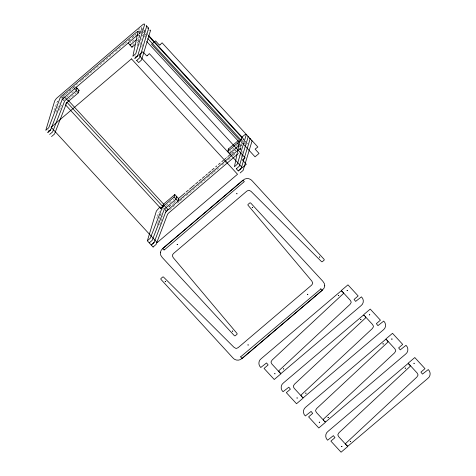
<?xml version="1.0" encoding="UTF-8"?>
<svg xmlns="http://www.w3.org/2000/svg" width="476" height="476" viewBox="0 0 476 476"><rect width="100%" height="100%" fill="white"/><g stroke="black" fill="none" stroke-linecap="round" stroke-linejoin="round"><path stroke-width="0.36" stroke-dasharray="2.38 1.78" d="M137.362 45.922L139.962 33.564L138.445 31.791M139.962 33.564L138.694 34.046M135.089 56.739L135.303 55.704M139.932 44.922L140.801 40.805M140.908 40.287L141.235 38.746M141.86 47.017L142.508 43.929M239.011 155.872L239.232 154.843M240.207 150.208L241.516 143.948L240.475 142.782M241.088 157.241L241.481 155.39M241.802 153.843L242.516 150.446M48.088 131.108L48.457 129.883M53.853 112.122L54.228 110.896M54.413 110.283L55.341 107.219M55.531 106.606L56.727 102.709L57.697 101.251L56.644 102.935M56.335 112.378L58.655 104.803M61.66 98.199L61.856 97.538M61.898 97.413L62.011 97.039M59.559 110.182L60.494 107.118M63.516 100.501L63.855 99.383M128.71 41.025L135.88 34.581M132.554 45.208L134.101 43.548M142.032 29.798L142.223 29.173L138.689 32.19M143.996 31.767L143.692 32.761L143.449 32.499M144.258 30.892L144.847 30.303M145.763 34.355L145.608 34.861L145.132 34.331M146.067 33.356L146.221 32.862M156.705 218.3L157.074 217.074M157.258 216.461L158.978 212.052M157.324 224.678L157.693 223.452M157.883 222.839L158.811 219.775M158.996 219.162L159.93 216.104M163.024 209.25L162.471 208.976M163.137 208.875L163.327 208.25M159.805 224.934L162.239 217.11M165.154 210.666L165.987 209.541M230.158 151.796L230.253 151.487M230.348 151.178L231.098 150.428M232.175 153.581L235.834 150.124M242.593 140.349L243.349 141.009M243.688 139.885L243.92 139.141M245.539 142.229L245.729 141.604M160.317 215.015L160.114 215.491L160.477 214.747M60.696 106.648L61.838 105.083M243.295 141.164L242.76 141.604M59.125 103.988L59.357 103.679M162.596 216.544L163.084 215.902M159.24 211.719L159.537 211.362M59.916 102.994L60.244 102.62M245.146 143.347L244.515 143.371M141.592 30.88L141.652 31.47M145.412 35.087L145.775 35.069M138.088 30.184L140.92 27.775L142.425 29.417M63.129 96.093L72.054 88.494M73.173 87.542L77.636 83.746M79.867 81.848L81.545 80.426M82.104 79.95L86.567 76.148M87.126 75.678L105.541 60.012M106.1 59.536L113.353 53.366M115.585 51.462L122.284 45.767M122.844 45.291L124.516 43.869M125.075 43.393L131.209 38.169M132.328 37.223L136.237 33.897M138.468 31.999L142.372 28.673M61.856 97.55L63.046 96.539M63.183 96.426L63.713 95.974M64.682 95.146L68.193 92.16M68.895 91.565L73.816 87.376M141.634 30.779L139.646 32.475L141.092 34.064M66.604 97.241L70.115 94.254M71.525 93.058L73.631 91.261M132.179 41.454L134.988 39.062M138.504 36.075L139.908 34.879M137.433 38.824L139.902 36.723M68.526 99.335L76.255 92.755M136.915 41.156L139.022 39.365M136.886 43.018L138.736 41.442M144.65 36.414L145.18 35.962M166.225 205.614L171.848 200.83M173.252 199.634L173.954 199.033M232.502 149.232L233.906 148.036M236.019 146.239L238.125 144.448M168.825 206.745L172.175 203.901M174.406 201.997L175.525 201.05M226.308 157.848L227.427 156.896M231.33 153.575L235.798 149.779M239.702 146.453L241.933 144.555M168.849 207.108L172.366 204.115M173.068 203.52L175.876 201.128M239.345 147.138L242.159 144.746M245.152 142.193L245.687 141.741M244.539 143.817L245.104 143.335M239.291 149.024L241.451 147.185L239.767 145.353M239.22 149.387L240.915 147.941M239.059 149.898L240.761 148.452M169.635 209.791L175.216 205.043M177.447 203.139L179.678 201.241M180.237 200.771L184.141 197.445M186.378 195.547L196.421 187.003M197.54 186.051L203.115 181.302M203.674 180.826L207.584 177.506M208.143 177.03L213.165 172.758M213.724 172.282L219.858 167.058M222.09 165.16L231.021 157.568M233.252 155.664L234.93 154.242M239.952 149.97L241.064 149.018M246.645 144.276L247.764 143.324M237.976 153.867L239.053 152.951M239.779 144.882L240.237 144.514M138.474 34.224L139.932 33.385M240.44 144.359L240.796 144.109A2.404 0.363 -42.6 0 1 241.195 143.877L241.433 143.823M148.625 30.958L149.327 30.488M147.072 28.608L147.697 28.227M141.075 27.263L142.08 28.358M143.936 30.375L148.113 34.921M243.117 138.272L244.123 139.361M143.71 30.809L145.204 32.433M242.7 138.498L245.979 142.062M244.753 142.699L245.235 143.222M242.111 140.759L242.95 141.669M142.086 33.159L140.093 30.994C138.986 34.623 140.176 30.381 140.967 32.981M142.58 33.701L144.073 35.325M144.573 35.867L146.067 37.485M142.056 35.111L143.014 36.152M138.581 35.283L139.783 36.593M130.412 42.257L130.894 42.781M64.248 98.943L64.611 99.335M61.719 96.717L62.725 97.812M163.673 207.637L165.773 209.916M165.112 209.88L166.624 211.522M63.088 99.93L63.689 100.585M160.9 214.14L160.668 214.456L161.162 213.807L160.9 214.14"/><path stroke-width="0.71" d="M153.105 246.979L156.057 244.474L167.492 214.444L168.29 213.313L237.435 154.325M136.683 60.41L138.683 62.558L141.545 60.006L150.493 30.553L150.487 30.125L149.875 30.19M236.304 168.784L239.261 166.237L248.192 136.832L247.788 136.386M146.65 26.37L146.245 25.924L146.65 26.37L137.713 55.769L134.767 58.346L135.755 57.745M250.114 138.927L249.71 138.48L250.114 138.927L241.183 168.325L238.232 170.902L239.226 170.301M49.635 134.428L52.562 131.971L64.671 100.924A2.404 0.363 -42.6 0 1 65.164 100.394L76.392 90.749L77.148 88.274L76.44 88.869M51.551 136.558L54.484 134.059L66.598 103.018A2.404 0.363 -42.6 0 1 67.086 102.489L78.314 92.844L79.07 90.363L75.946 86.965M149.25 242.867L152.183 240.344L164.297 209.297A2.404 0.363 -42.6 0 1 164.785 208.768L176.013 199.123L176.769 196.647L176.066 197.242M66.408 102.971L67.164 102.102M74.702 87.887L74.47 88.661L78.314 92.844M128.145 42.882L131.941 47.219L135.029 44.595M130.21 44.512L130.019 45.131L136.814 39.347M131.941 47.219L132.179 46.446M65.444 104.756L160.721 208.405L160.912 207.786M160.721 208.405L162.846 206.596L163.095 205.781L162.524 206.132M174.091 197.028L174.841 194.553L178.69 198.736L177.935 201.217L174.091 197.028L162.863 206.673A2.404 0.363 -42.6 0 0 162.37 207.203L150.261 238.25L147.364 240.808L156.354 211.082L160.043 206.816M231.61 155.438L227.718 151.41L228.474 148.929L238.309 140.563M229.688 153.343L238.91 145.62M146.679 41.454L238.964 141.842L239.184 141.128M238.964 141.842L241.088 140.039L241.338 139.218L240.838 139.51M241.867 139.563L241.391 139.04L241.992 137.046C242.998 136.558 245.574 133.351 246.27 134.744L237.334 164.143L234.424 166.743L239.583 141.931L239.273 141.788A2.404 0.363 -42.6 0 0 238.869 142.015L227.718 151.41M48.707 131.798L47.719 132.429L50.664 129.823L62.1 99.793L62.897 98.663L137.981 34.629M152.171 244.355L151.178 244.961L154.135 242.379L165.571 212.35L166.368 211.219L238.357 149.815M50.64 129.877L49.421 131.192M137.713 55.769L136.469 57.138M241.183 168.325L239.94 169.694M62.1 99.793L64.587 97.068L68.431 101.251M165.571 212.35L168.052 209.624L164.208 205.436M154.135 242.379L152.885 243.748M78.367 90.964L79.07 90.363M65.878 103.423L66.277 103.084M174.841 194.553L163.601 204.121L162.905 205.483M162.566 206.227L163.095 205.781M240.672 139.783L241.338 139.218M178.316 198.676L185.009 192.976M186.128 192.03L188.359 190.132M189.478 189.18L194.5 184.908M195.612 183.956L197.843 182.058M198.962 181.112L201.193 179.214M202.312 178.262L204.543 176.364M205.662 175.412L207.334 173.99M208.452 173.038L210.684 171.14M211.796 170.194L214.033 168.29M215.705 166.868L216.824 165.916M218.496 164.494L220.168 163.072M221.846 161.644L223.518 160.222M224.636 159.27L225.749 158.324M227.98 156.425L229.658 154.998M177.988 199.337L178.69 198.736M148.167 28.019L148.571 28.465L139.641 57.864L136.725 60.464M251.637 140.569L252.036 141.015L243.105 170.42L240.154 172.931M162.941 205.436L163.869 206.382M147.34 240.796L153.135 247.086M342.315 291.621L341.691 291.175A1.333 1.279 16.9 0 0 340.852 291.116L261.217 358.648C258.26 360.695 258.105 365.14 260.765 367.496L266.548 362.95L268.119 364.925L264.061 368.418L274.247 379.497L280.905 373.838L271.951 364.098L271.106 362.522A2.404 2.303 16.9 0 1 271.106 361.742L272.159 359.999L343.333 293.638A1.327 1.273 16.9 0 0 343.339 292.972L342.964 292.323M364.592 315.856L363.967 315.409A1.333 1.279 16.9 0 0 363.128 315.35L283.494 382.882C280.537 384.929 280.382 389.374 283.041 391.73L288.825 387.184L290.39 389.178L286.338 392.652L296.524 403.731L303.182 398.073L294.227 388.333L293.383 386.756A2.404 2.303 16.9 0 1 293.383 385.976L294.436 384.233L365.61 317.873A1.327 1.273 16.9 0 0 365.616 317.206L365.241 316.558M386.869 340.09L386.244 339.644A1.333 1.279 16.9 0 0 385.411 339.584L305.77 407.117C302.819 409.164 302.659 413.608 305.318 415.964L311.102 411.419L312.684 413.37L308.615 416.887L318.801 427.966L325.459 422.307L316.504 412.567L315.659 410.99A2.404 2.303 16.9 0 1 315.659 410.205L316.713 408.467L387.892 342.107A1.327 1.273 16.9 0 0 387.892 341.441L387.518 340.792M409.146 364.324L408.521 363.878A1.333 1.279 16.9 0 0 407.688 363.819L328.047 431.351C325.096 433.392 324.935 437.837 327.595 440.199L333.378 435.653L334.943 437.646L330.891 441.121L341.078 452.2L347.736 446.542L338.781 436.801L337.936 435.225A2.404 2.303 16.9 0 1 337.936 434.439L338.989 432.702L410.169 366.341A1.327 1.273 16.9 0 0 410.169 365.675L409.794 365.027M279.888 372.738L280.519 373.178A1.333 1.279 16.9 0 0 281.352 373.238L360.992 305.705C363.944 303.664 364.098 299.22 361.445 296.857L355.643 301.391L354.084 299.434L358.142 295.941L347.956 284.856L341.304 290.521L350.259 300.261L351.104 301.832A2.404 2.303 16.9 0 1 351.104 302.617L350.044 304.354L278.871 370.715A1.327 1.273 16.9 0 0 278.871 371.381M302.171 396.972L302.795 397.412A1.333 1.279 16.9 0 0 303.628 397.472L383.269 329.939C386.22 327.899 386.375 323.454 383.721 321.092L377.938 325.638L376.361 323.662L380.419 320.169L370.233 309.091L363.581 314.749L372.535 324.489L373.38 326.066A2.404 2.303 16.9 0 1 373.38 326.851L372.321 328.589L301.147 394.949A1.327 1.273 16.9 0 0 301.147 395.615L301.522 396.264M324.448 421.2L325.072 421.647A1.333 1.279 16.9 0 0 325.905 421.706L405.546 354.174C408.497 352.133 408.658 347.688 405.998 345.326L400.215 349.872L398.638 347.897L402.702 344.404L392.51 333.325L385.857 338.983L394.812 348.724L395.657 350.3A2.404 2.303 16.9 0 1 395.657 351.086L394.598 352.823L323.424 419.183A1.327 1.273 16.9 0 0 323.424 419.85L323.799 420.498M346.724 445.435L347.349 445.881A1.333 1.279 16.9 0 0 348.182 445.941L427.823 378.408C430.774 376.361 430.935 371.917 428.275 369.56L422.474 374.094L420.915 372.131L424.979 368.638L414.792 357.559L408.134 363.218L417.089 372.958L417.934 374.535A2.404 2.303 16.9 0 1 417.934 375.314L416.881 377.057L345.701 443.418A1.327 1.273 16.9 0 0 345.701 444.084L346.076 444.733M146.548 25.894L148.607 28.132M148.613 35.462L242.617 137.725M148.458 35.98L242.462 138.236M240.91 139.45L241.51 140.105M147.804 38.562L241.088 140.039M237.601 143.002L239.166 144.704M228.474 148.929L228.95 149.452M236.352 168.837L238.274 170.926M68.455 100.614L164.077 204.644M162.667 206.007L163.393 206.792M67.068 102.405L162.846 206.596M161.626 207.125L161.989 207.518M161.025 207.405L161.507 207.929M279.245 372.03L278.871 371.381M138.04 31.333L132.881 56.281L135.791 53.681L144.722 24.276C143.996 22.913 141.467 26.097 140.45 26.585L56.4 98.437L54.722 100.841L45.785 130.317L48.742 127.735L60.178 97.705L60.976 96.574L136.059 32.541L138.04 31.333M165.178 281.619L165.672 281.673L165.184 281.584M177.114 244.372L177.607 244.408L177.114 244.372M232.324 331.106L232.818 331.159L232.33 331.088M236.643 193.726L237.137 193.78L236.649 193.714M247.913 344.945L248.401 344.993L247.913 344.927M252.226 207.566L252.72 207.619L252.232 207.548M274.658 373.743L275.146 373.797L274.664 373.708M283.393 368.906L283.88 368.954L283.393 368.87M296.935 397.978L297.423 398.025L296.935 397.96M305.669 393.14L306.157 393.188L305.669 393.122M307.442 294.299L307.93 294.352L307.442 294.269M319.378 257.052L319.866 257.105L319.378 257.016M319.212 422.212L319.699 422.26L319.212 422.194M327.946 417.375L328.434 417.404L327.946 417.375M338.323 295.417L338.817 295.471L338.329 295.382M341.488 446.446L341.982 446.476L341.488 446.446M347.058 290.58L347.551 290.628L347.058 290.562M350.223 441.603L350.711 441.639L350.223 441.603M360.6 319.652L361.094 319.699L360.606 319.634M369.334 314.815L369.828 314.862L369.334 314.797M382.877 343.886L383.37 343.922L382.877 343.886M391.611 339.049L392.105 339.079L391.611 339.049M405.153 368.121L405.647 368.168L405.159 368.103M413.888 363.277L414.382 363.331L413.894 363.248M147.239 55.716L146.691 55.93L142.83 51.729L138.849 55.115L242.32 167.671L246.294 164.285L242.367 159.936L245.128 157.824L149.351 53.633L147.239 55.716M159.972 44.881L159.424 45.095L155.563 40.894L151.588 44.28L255.053 156.836L259.033 153.45L255.112 149.125L257.861 146.989L162.09 42.804L159.972 44.881M164.494 249.769L164 250.031L162.631 248.555L242.992 180.19L244.307 181.624L164.494 249.769M240.672 356.869L242.052 358.517L322.419 290.152L320.669 288.7L320.64 289.146L240.677 356.822M160.352 252.316L160.715 255.184L162.227 257.462L234.4 335.729A1.333 1.279 16.9 0 0 235.233 335.788L237.054 334.235A1.327 1.273 16.9 0 0 237.119 333.575L173.234 257.659L172.36 255.785A2.404 2.303 16.9 0 1 172.443 255.005L173.442 253.565L246.836 191.126L248.448 190.346A2.404 2.303 16.9 0 1 249.263 190.37L251.09 191.429L321.597 261.711A1.327 1.273 16.9 0 0 322.288 261.729L324.108 260.182A1.333 1.279 16.9 0 0 324.15 259.378L252.232 180.898C250.031 178.054 245.604 177.673 243.046 180.249L162.685 248.615L161.281 250.132L160.352 252.316M324.757 285.82L324.102 288.045L322.365 290.092L242.004 358.458C239.446 361.034 235.013 360.653 232.818 357.809L160.894 279.329A1.333 1.279 16.9 0 1 160.936 278.525L162.756 276.978A1.327 1.273 16.9 0 1 163.452 276.996L233.954 347.278L235.787 348.337A2.404 2.303 16.9 0 0 236.596 348.361L238.208 347.581L311.601 285.142L312.607 283.702A2.404 2.303 16.9 0 0 312.684 282.923L311.816 281.048L247.931 205.132A1.327 1.273 16.9 0 1 247.99 204.466L249.817 202.919A1.333 1.279 16.9 0 1 250.65 202.978L322.817 281.245L324.329 283.523L324.757 285.82M131.471 58.875L51.105 127.235L157.175 242.617L237.536 174.258L131.471 58.875"/></g></svg>
